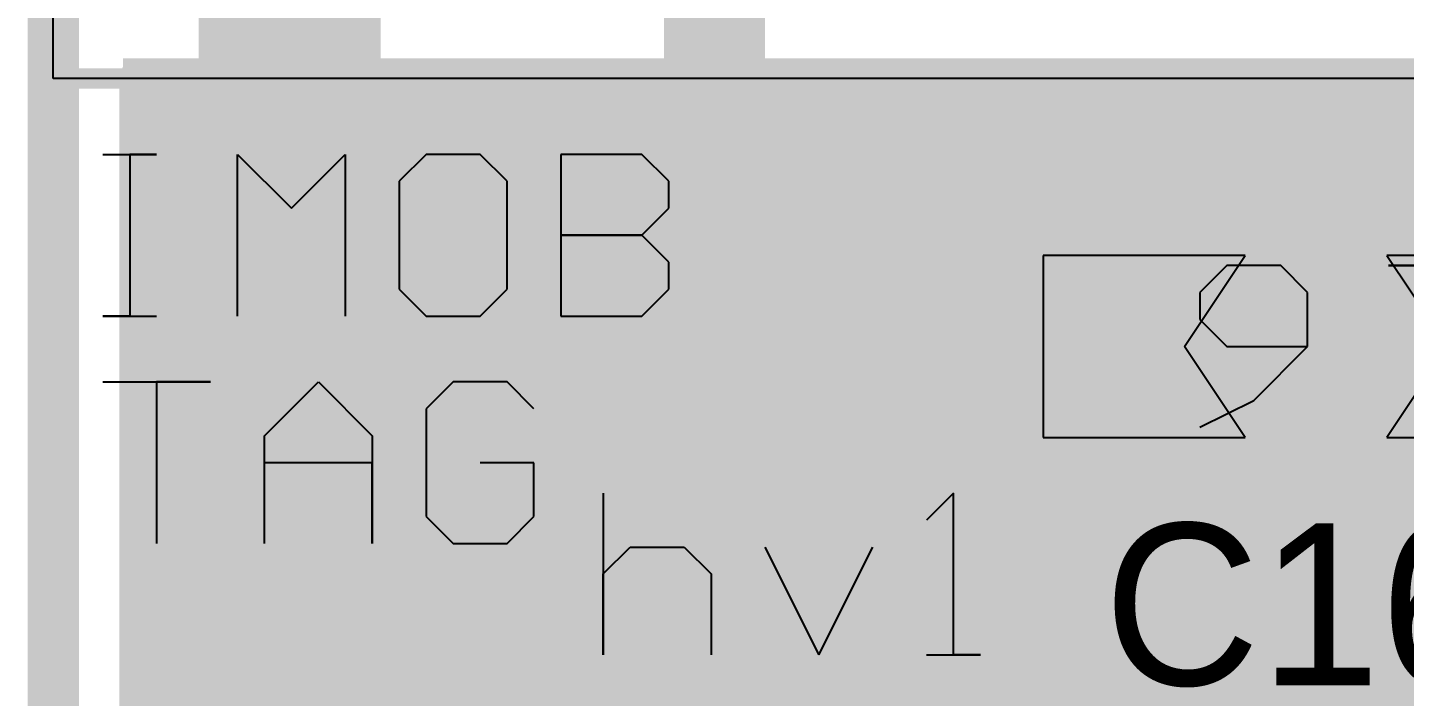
# Model space of a CAD drawing. Header units: millimetres. Extents: x 102.9 to 127.1, y 44.5 to 70.5.
# Drawn here: x 102.9 to 109.71, y 61.77 to 65.08 of the extents above; entities that cross this region are included whole.
import ezdxf

# ---------------------------------------------------------------- set-up
doc = ezdxf.new("R2010")
doc.units = ezdxf.units.MM
for name, color, linetype in [('BottomLayer', 5, 'Continuous'), ('BottomOverlay', 54, 'Continuous'), ('KeepOutLayer', 6, 'Continuous'), ('Mechanical3', 76, 'Continuous'), ('MultiLayer', 9, 'Continuous'), ('TopLayer', 1, 'Continuous'), ('TopOverlay', 2, 'Continuous'), ('TopPaste', 8, 'Continuous'), ('TopSolder', 216, 'Continuous'), ('ViaHoleLayer', 16, 'Continuous')]:
    doc.layers.add(name, color=color, linetype=linetype)

# ---------------------------------------------------------------- blocks, each defined once
blk = doc.blocks.new('3034_TR_B_12')
at = {"layer": 'BottomOverlay'}
for points, const_width in [([(10, -0.1, 1), (-10, -0.1, 1)], 0.2), ([(10.6365, -8.1, 1), (10.7635, -8.1, 1)], 0.127), ([(10.6365, -8.1, 1), (10.7635, -8.1, 1)], 0.127)]:
    blk.add_lwpolyline(points, format="xyb", close=True, dxfattribs=dict(at, const_width=const_width))
at = {"layer": 'BottomOverlay', "const_width": 0.254}
for points in [[(10.7, -3.1), (10.7, -8.1)], [(10.7, -8.1), (-10.7, -8.1)]]:
    blk.add_lwpolyline(points, dxfattribs=at)
blk = doc.blocks.new('A_______W_F__13')
at = {"layer": 'TopLayer'}
for points in [[(-2.55, 0.1), (-1.65, 0.1), (-2.55, 4.9), (-1.65, 4.9)], [(-0.25, -0.2), (0.25, -0.2), (-0.25, 4.9), (0.25, 4.9)], [(-2.55, -0.275), (-1.65, -0.275), (-2.55, 0.225), (-1.65, 0.225)], [(-0.25, -0.25), (0.25, -0.25), (-0.25, 0.25), (0.25, 0.25)]]:
    blk.add_solid(points, dxfattribs=at)
at = {"layer": 'TopOverlay', "const_width": 0.1}
for points in [[(-3.25, 0.375), (-3.25, 5.875)], [(-3.25, 0.375), (13.025, 0.375)]]:
    blk.add_lwpolyline(points, dxfattribs=at)
at = {"layer": 'TopOverlay', "const_width": 0.05}
blk.add_lwpolyline([(-3.275, 0.375, 1), (-3.225, 0.375, 1)], format="xyb", close=True, dxfattribs=at)
blk.add_lwpolyline([(-3.275, 0.375, 1), (-3.225, 0.375, 1)], format="xyb", close=True, dxfattribs=at)
blk = doc.blocks.new('CC0603_30')
at = {"layer": 'Mechanical3'}
for p, q in [((-1.2917, 0.3997), (-1.425, 0.2665)), ((-1.0251, 0.3997), (-1.2917, 0.3997)), ((-0.8918, 0.2665), (-1.0251, 0.3997)), ((-0.492, 0.3997), (-0.6253, 0.2665)), ((-0.492, -0.4), (-0.492, 0.3997)), ((0.5744, 0.3997), (0.3078, 0.2665)), ((-1.425, 0.2665), (-1.425, -0.2667)), ((0.3078, 0.2665), (0.0412, -0.0001)), ((0.0412, -0.0001), (0.0412, -0.2667)), ((0.4411, -0.0001), (0.0412, -0.0001)), ((0.5744, -0.1334), (0.4411, -0.0001)), ((0.5744, -0.2667), (0.5744, -0.1334)), ((-1.425, -0.2667), (-1.2917, -0.4)), ((-1.0251, -0.4), (-0.8918, -0.2667)), ((0.0412, -0.2667), (0.1745, -0.4)), ((0.4411, -0.4), (0.5744, -0.2667)), ((-1.2917, -0.4), (-1.0251, -0.4)), ((-0.6253, -0.4), (-0.3587, -0.4)), ((-0.3587, -0.4), (-0.492, -0.4)), ((0.1745, -0.4), (0.4411, -0.4))]:
    blk.add_line(p, q, dxfattribs=at)
at = {"layer": 'TopLayer'}
for points in [[(-1.35, -0.45), (-0.35, -0.45), (-1.35, 0.45), (-0.35, 0.45)], [(1.35, 0.45), (0.35, 0.45), (1.35, -0.45), (0.35, -0.45)]]:
    blk.add_solid(points, dxfattribs=at)
at = {"layer": 'TopOverlay', "const_width": 0.178}
for points in [[(-1.5329, -0.6469, -0.201181), (-1.5318, 0.6496)], [(1.5336, 0.6496, -0.201181), (1.5347, -0.6469)]]:
    blk.add_lwpolyline(points, format="xyb", dxfattribs=at)
at = {"layer": 'TopOverlay', "const_width": 0.089}
for points in [[(-1.5763, 0.6496, 1), (-1.4873, 0.6496, 1)], [(-1.5695, 0.65, 1), (-1.4805, 0.65, 1)], [(1.4805, 0.65, 1), (1.5695, 0.65, 1)], [(1.4891, 0.6496, 1), (1.5781, 0.6496, 1)], [(-1.5774, -0.6469, 1), (-1.4884, -0.6469, 1)], [(-1.5676, -0.6477, 1), (-1.4786, -0.6477, 1)], [(1.4804, -0.6477, 1), (1.5694, -0.6477, 1)], [(1.4902, -0.6469, 1), (1.5792, -0.6469, 1)]]:
    blk.add_lwpolyline(points, format="xyb", close=True, dxfattribs=at)
at = {"layer": 'TopOverlay', "const_width": 0.178}
for points in [[(1.525, 0.65), (-1.525, 0.65)], [(1.5249, -0.6477), (-1.5231, -0.6477)]]:
    blk.add_lwpolyline(points, dxfattribs=at)
at = {"layer": 'TopPaste'}
for p, q in [((-1.35, 0.45), (-1.35, -0.45)), ((-0.35, 0.45), (-1.35, 0.45)), ((-0.65, 0), (-0.35, 0.45)), ((1.35, 0.45), (0.35, 0.45)), ((0.35, 0.45), (0.65, 0)), ((1.35, -0.45), (1.35, 0.45)), ((-0.35, -0.45), (-0.65, 0)), ((0.65, 0), (0.35, -0.45)), ((-1.35, -0.45), (-0.35, -0.45)), ((0.35, -0.45), (1.35, -0.45))]:
    blk.add_line(p, q, dxfattribs=at)
at = {"layer": 'TopSolder'}
for points in [[(-1.4, -0.5), (-0.3, -0.5), (-1.4, 0.5), (-0.3, 0.5)], [(1.4, 0.5), (0.3, 0.5), (1.4, -0.5), (0.3, -0.5)]]:
    blk.add_solid(points, dxfattribs=at)

msp = doc.modelspace()

# ---------------------------------------------------------------- linework, layer by layer
at = {"layer": 'BottomLayer'}
for p, q in [((103.0301, 64.825), (103.0301, 70.35)), ((119.325, 64.825), (103.0301, 64.825))]:
    msp.add_line(p, q, dxfattribs=at)
at = {"layer": 'BottomLayer', "const_width": 0.2}
for points in [[(103.4571, 64.825), (119.325, 64.825)], [(103.4571, 57.5974), (103.4571, 64.825)], [(103.4571, 64.7999), (121.4713, 64.7999)], [(103.4571, 64.5999), (121.6713, 64.5999)], [(103.4571, 64.3999), (121.8732, 64.3999)], [(103.4571, 64.1999), (126.2697, 64.1999)], [(103.4571, 63.9999), (126.4697, 63.9999)], [(103.4571, 63.7999), (126.5464, 63.7999)], [(103.4571, 63.5999), (126.5464, 63.5999)], [(103.4571, 63.3999), (126.5464, 63.3999)], [(103.4571, 63.1999), (126.5464, 63.1999)], [(103.4571, 62.9999), (126.5464, 62.9999)], [(103.4571, 62.7999), (126.5464, 62.7999)], [(103.4571, 62.5999), (126.5464, 62.5999)], [(103.4571, 62.3999), (126.5464, 62.3999)], [(103.4571, 62.1999), (126.5464, 62.1999)], [(103.4571, 61.9999), (126.5464, 61.9999)], [(103.4571, 61.7999), (126.5464, 61.7999)]]:
    msp.add_lwpolyline(points, dxfattribs=at)
at = {"layer": 'BottomLayer'}
for points, const_width in [([(103.4071, 64.825, 1), (103.5071, 64.825, 1)], 0.1), ([(103.4071, 64.825, 1), (103.5071, 64.825, 1)], 0.1), ([(103.4071, 64.7999, 1), (103.5071, 64.7999, 1)], 0.1), ([(108.025, 64.5, 1), (108.325, 64.5, 1)], 0.3), ([(108.975, 64.5, 1), (109.275, 64.5, 1)], 0.3), ([(103.4071, 64.5999, 1), (103.5071, 64.5999, 1)], 0.1), ([(103.575, 64.45, 1), (103.875, 64.45, 1)], 0.3), ([(104.45, 64.45, 1), (104.75, 64.45, 1)], 0.3), ([(105.325, 64.45, 1), (105.625, 64.45, 1)], 0.3), ([(106.975, 64.325, 1), (107.275, 64.325, 1)], 0.3), ([(103.4071, 64.3999, 1), (103.5071, 64.3999, 1)], 0.1), ([(103.4071, 64.1999, 1), (103.5071, 64.1999, 1)], 0.1), ([(103.4071, 63.9999, 1), (103.5071, 63.9999, 1)], 0.1), ([(105.325, 63.75, 1), (105.625, 63.75, 1)], 0.3), ([(103.4071, 63.7999, 1), (103.5071, 63.7999, 1)], 0.1), ([(103.4071, 63.5999, 1), (103.5071, 63.5999, 1)], 0.1), ([(103.4071, 63.3999, 1), (103.5071, 63.3999, 1)], 0.1), ([(105.725, 63.175, 1), (106.025, 63.175, 1)], 0.3), ([(103.675, 63.1119, 1), (103.975, 63.1119, 1)], 0.3), ([(103.4071, 63.1999, 1), (103.5071, 63.1999, 1)], 0.1), ([(103.4071, 62.9999, 1), (103.5071, 62.9999, 1)], 0.1), ([(106.3, 62.75, 1), (106.6, 62.75, 1)], 0.3), ([(107, 62.7, 1), (107.3, 62.7, 1)], 0.3), ([(103.4071, 62.7999, 1), (103.5071, 62.7999, 1)], 0.1), ([(107.775, 62.5, 1), (108.075, 62.5, 1)], 0.3), ([(108.525, 62.525, 1), (108.825, 62.525, 1)], 0.3), ([(109.225, 62.525, 1), (109.525, 62.525, 1)], 0.3), ([(103.4071, 62.5999, 1), (103.5071, 62.5999, 1)], 0.1), ([(105.2, 62.3, 1), (105.5, 62.3, 1)], 0.3), ([(103.4071, 62.3999, 1), (103.5071, 62.3999, 1)], 0.1), ([(103.4071, 62.1999, 1), (103.5071, 62.1999, 1)], 0.1), ([(103.4071, 61.9999, 1), (103.5071, 61.9999, 1)], 0.1), ([(103.4071, 61.7999, 1), (103.5071, 61.7999, 1)], 0.1)]:
    msp.add_lwpolyline(points, format="xyb", close=True, dxfattribs=dict(at, const_width=const_width))
at = {"layer": 'BottomOverlay', "const_width": 6.9}
msp.add_lwpolyline([(121.475, 54.8, 1), (108.475, 54.8, 1)], format="xyb", close=True, dxfattribs=at)
at = {"layer": 'KeepOutLayer', "const_width": 0.254}
msp.add_lwpolyline([(103.0301, 47.3699), (103.0301, 70.35)], dxfattribs=at)
at = {"layer": 'MultiLayer', "const_width": 0.3}
for points in [[(108.025, 64.5, 1), (108.325, 64.5, 1)], [(108.975, 64.5, 1), (109.275, 64.5, 1)], [(103.575, 64.45, 1), (103.875, 64.45, 1)], [(104.45, 64.45, 1), (104.75, 64.45, 1)], [(105.325, 64.45, 1), (105.625, 64.45, 1)], [(106.975, 64.325, 1), (107.275, 64.325, 1)], [(105.325, 63.75, 1), (105.625, 63.75, 1)], [(105.725, 63.175, 1), (106.025, 63.175, 1)], [(103.675, 63.1119, 1), (103.975, 63.1119, 1)], [(106.3, 62.75, 1), (106.6, 62.75, 1)], [(107, 62.7, 1), (107.3, 62.7, 1)], [(107.775, 62.5, 1), (108.075, 62.5, 1)], [(108.525, 62.525, 1), (108.825, 62.525, 1)], [(109.225, 62.525, 1), (109.525, 62.525, 1)], [(105.2, 62.3, 1), (105.5, 62.3, 1)]]:
    msp.add_lwpolyline(points, format="xyb", close=True, dxfattribs=at)
at = {"layer": 'TopLayer'}
for p, q in [((103.0301, 64.825), (103.0301, 70.35)), ((119.325, 64.825), (103.0301, 64.825))]:
    msp.add_line(p, q, dxfattribs=at)
for points, const_width in [([(104.95, 64.825), (105.75, 64.825)], 0.2), ([(104.95, 63.875), (104.95, 64.825)], 0.2), ([(104.95, 64.25), (104.95, 64.825)], 0.2), ([(104.95, 64.7999), (105.75, 64.7999)], 0.2), ([(105.75, 64.45), (105.75, 64.825)], 0.2), ([(105.75, 63.95), (105.75, 64.825)], 0.2), ([(106.85, 64.825), (119.325, 64.825)], 0.2), ([(106.85, 64.45), (106.85, 64.825)], 0.2), ([(106.85, 64.45), (106.85, 64.825)], 0.2), ([(106.85, 64.7999), (120.2344, 64.7999)], 0.2), ([(104.95, 64.5999), (105.75, 64.5999)], 0.2), ([(106.3, 63.9), (106.3, 64.45)], 0.5), ([(106.85, 64.5999), (120.4344, 64.5999)], 0.2), ([(104.95, 64.3999), (105.75, 64.3999)], 0.2), ([(105.75, 63.95), (105.75, 64.45)], 0.2), ([(105.75, 63.95), (105.75, 64.45)], 0.2), ([(106.85, 64.1278), (106.85, 64.45)], 0.2), ([(106.85, 64.1278), (106.85, 64.45)], 0.2), ([(106.85, 64.1278), (106.85, 64.45)], 0.2), ([(106.85, 64.3999), (120.6344, 64.3999)], 0.2), ([(107.625, 64.25), (109.225, 64.25)], 0.2), ([(107.625, 64.05), (107.625, 64.25)], 0.2), ([(109.225, 62.75), (109.225, 64.25)], 0.2), ([(109.325, 64.25), (110.925, 64.25)], 0.2), ([(109.325, 62.75), (109.325, 64.25)], 0.2), ([(104.95, 64.1999), (105.75, 64.1999)], 0.2), ([(106.85, 64.1999), (107.625, 64.1999)], 0.2), ([(109.225, 64.1999), (109.325, 64.1999)], 0.2), ([(106.85, 64.1278), (106.9278, 64.05)], 0.2), ([(106.3, 63.9), (106.7, 63.5)], 0.5), ([(106.9278, 64.05), (107.625, 64.05)], 0.2), ([(104.95, 63.9999), (105.75, 63.9999)], 0.2), ([(109.225, 63.9999), (109.325, 63.9999)], 0.2), ([(103.4571, 63.875), (104.95, 63.875)], 0.2), ([(103.4571, 61.332), (103.4571, 63.875)], 0.2), ([(103.4571, 63.7999), (105.7592, 63.7999)], 0.2), ([(109.225, 63.7999), (109.325, 63.7999)], 0.2), ([(106.7, 63.5), (108.425, 63.5)], 0.5), ([(103.4571, 63.5999), (105.8391, 63.5999)], 0.2), ([(109.225, 63.5999), (109.325, 63.5999)], 0.2), ([(105.9119, 63.5102), (106.3102, 63.1119)], 0.2), ([(103.4571, 63.3999), (106.0223, 63.3999)], 0.2), ([(109.225, 63.3999), (109.325, 63.3999)], 0.2), ([(103.4571, 63.1999), (106.2223, 63.1999)], 0.2), ([(109.225, 63.1999), (109.325, 63.1999)], 0.2), ([(103.4571, 62.9999), (106.4711, 62.9999)], 0.2), ([(109.225, 62.9999), (109.325, 62.9999)], 0.2), ([(106.7, 62.95), (107.625, 62.95)], 0.2), ([(107.625, 62.75), (107.625, 62.95)], 0.2), ([(103.4571, 62.7999), (107.625, 62.7999)], 0.2), ([(109.225, 62.7999), (109.325, 62.7999)], 0.2), ([(107.625, 62.75), (109.225, 62.75)], 0.2), ([(109.325, 62.75), (110.925, 62.75)], 0.2), ([(103.4571, 62.5999), (113.05, 62.5999)], 0.2), ([(103.4571, 62.3999), (113.05, 62.3999)], 0.2), ([(103.4571, 62.1999), (113.05, 62.1999)], 0.2), ([(103.4571, 61.9999), (113.05, 61.9999)], 0.2), ([(103.4571, 61.7999), (103.8444, 61.7999)], 0.2), ([(105.0056, 61.7999), (106.3944, 61.7999)], 0.2), ([(107.5556, 61.7999), (108.9444, 61.7999)], 0.2)]:
    msp.add_lwpolyline(points, dxfattribs=dict(at, const_width=const_width))
for points, const_width in [([(104.9, 64.825, 1), (105, 64.825, 1)], 0.1), ([(104.9, 64.825, 1), (105, 64.825, 1)], 0.1), ([(104.9, 64.825, 1), (105, 64.825, 1)], 0.1), ([(104.9, 64.7999, 1), (105, 64.7999, 1)], 0.1), ([(105.7, 64.825, 1), (105.8, 64.825, 1)], 0.1), ([(105.7, 64.825, 1), (105.8, 64.825, 1)], 0.1), ([(105.7, 64.825, 1), (105.8, 64.825, 1)], 0.1), ([(105.7, 64.7999, 1), (105.8, 64.7999, 1)], 0.1), ([(106.8, 64.825, 1), (106.9, 64.825, 1)], 0.1), ([(106.8, 64.825, 1), (106.9, 64.825, 1)], 0.1), ([(106.8, 64.825, 1), (106.9, 64.825, 1)], 0.1), ([(106.8, 64.7999, 1), (106.9, 64.7999, 1)], 0.1), ([(108.025, 64.5, 1), (108.325, 64.5, 1)], 0.3), ([(108.975, 64.5, 1), (109.275, 64.5, 1)], 0.3), ([(103.575, 64.45, 1), (103.875, 64.45, 1)], 0.3), ([(104.45, 64.45, 1), (104.75, 64.45, 1)], 0.3), ([(104.9, 64.5999, 1), (105, 64.5999, 1)], 0.1), ([(105.325, 64.45, 1), (105.625, 64.45, 1)], 0.3), ([(105.7, 64.5999, 1), (105.8, 64.5999, 1)], 0.1), ([(106.175, 64.45, 1), (106.425, 64.45, 1)], 0.25), ([(106.8, 64.5999, 1), (106.9, 64.5999, 1)], 0.1), ([(106.975, 64.325, 1), (107.275, 64.325, 1)], 0.3), ([(104.9, 64.3999, 1), (105, 64.3999, 1)], 0.1), ([(105.7, 64.45, 1), (105.8, 64.45, 1)], 0.1), ([(105.7, 64.45, 1), (105.8, 64.45, 1)], 0.1), ([(105.7, 64.45, 1), (105.8, 64.45, 1)], 0.1), ([(105.7, 64.3999, 1), (105.8, 64.3999, 1)], 0.1), ([(106.8, 64.45, 1), (106.9, 64.45, 1)], 0.1), ([(106.8, 64.45, 1), (106.9, 64.45, 1)], 0.1), ([(106.8, 64.45, 1), (106.9, 64.45, 1)], 0.1), ([(106.8, 64.45, 1), (106.9, 64.45, 1)], 0.1), ([(106.8, 64.45, 1), (106.9, 64.45, 1)], 0.1), ([(106.8, 64.3999, 1), (106.9, 64.3999, 1)], 0.1), ([(104.9, 64.25, 1), (105, 64.25, 1)], 0.1), ([(107.575, 64.25, 1), (107.675, 64.25, 1)], 0.1), ([(107.575, 64.25, 1), (107.675, 64.25, 1)], 0.1), ([(109.175, 64.25, 1), (109.275, 64.25, 1)], 0.1), ([(109.175, 64.25, 1), (109.275, 64.25, 1)], 0.1), ([(109.275, 64.25, 1), (109.375, 64.25, 1)], 0.1), ([(109.275, 64.25, 1), (109.375, 64.25, 1)], 0.1), ([(104.9, 64.1999, 1), (105, 64.1999, 1)], 0.1), ([(105.7, 64.1999, 1), (105.8, 64.1999, 1)], 0.1), ([(106.8, 64.1999, 1), (106.9, 64.1999, 1)], 0.1), ([(107.575, 64.1999, 1), (107.675, 64.1999, 1)], 0.1), ([(109.175, 64.1999, 1), (109.275, 64.1999, 1)], 0.1), ([(109.275, 64.1999, 1), (109.375, 64.1999, 1)], 0.1), ([(106.8, 64.1278, 1), (106.9, 64.1278, 1)], 0.1), ([(106.8, 64.1278, 1), (106.9, 64.1278, 1)], 0.1), ([(106.8, 64.1278, 1), (106.9, 64.1278, 1)], 0.1), ([(106.8, 64.1278, 1), (106.9, 64.1278, 1)], 0.1), ([(106.175, 63.9, 1), (106.425, 63.9, 1)], 0.25), ([(106.175, 63.9, 1), (106.425, 63.9, 1)], 0.25), ([(106.8778, 64.05, 1), (106.9778, 64.05, 1)], 0.1), ([(106.8778, 64.05, 1), (106.9778, 64.05, 1)], 0.1), ([(107.575, 64.05, 1), (107.675, 64.05, 1)], 0.1), ([(107.575, 64.05, 1), (107.675, 64.05, 1)], 0.1), ([(104.9, 63.9999, 1), (105, 63.9999, 1)], 0.1), ([(105.7, 63.9999, 1), (105.8, 63.9999, 1)], 0.1), ([(109.175, 63.9999, 1), (109.275, 63.9999, 1)], 0.1), ([(109.275, 63.9999, 1), (109.375, 63.9999, 1)], 0.1), ([(105.325, 63.75, 1), (105.625, 63.75, 1)], 0.3), ([(105.7, 63.95, 1), (105.8, 63.95, 1)], 0.1), ([(105.7, 63.95, 1), (105.8, 63.95, 1)], 0.1), ([(105.7, 63.95, 1), (105.8, 63.95, 1)], 0.1), ([(103.4071, 63.875, 1), (103.5071, 63.875, 1)], 0.1), ([(103.4071, 63.875, 1), (103.5071, 63.875, 1)], 0.1), ([(104.9, 63.875, 1), (105, 63.875, 1)], 0.1), ([(104.9, 63.875, 1), (105, 63.875, 1)], 0.1), ([(105.7, 63.9, 1), (105.8, 63.9, 1)], 0.1), ([(105.7, 63.9, 1), (105.8, 63.9, 1)], 0.1), ([(103.4071, 63.7999, 1), (103.5071, 63.7999, 1)], 0.1), ([(105.7092, 63.7999, 1), (105.8092, 63.7999, 1)], 0.1), ([(109.175, 63.7999, 1), (109.275, 63.7999, 1)], 0.1), ([(109.275, 63.7999, 1), (109.375, 63.7999, 1)], 0.1), ([(106.575, 63.5, 1), (106.825, 63.5, 1)], 0.25), ([(106.575, 63.5, 1), (106.825, 63.5, 1)], 0.25), ([(108.3, 63.5, 1), (108.55, 63.5, 1)], 0.25), ([(103.4071, 63.5999, 1), (103.5071, 63.5999, 1)], 0.1), ([(105.7891, 63.5999, 1), (105.8891, 63.5999, 1)], 0.1), ([(109.175, 63.5999, 1), (109.275, 63.5999, 1)], 0.1), ([(109.275, 63.5999, 1), (109.375, 63.5999, 1)], 0.1), ([(105.8611, 63.5111, 1), (105.9611, 63.5111, 1)], 0.1), ([(105.8619, 63.5102, 1), (105.9619, 63.5102, 1)], 0.1), ([(105.8619, 63.5102, 1), (105.9619, 63.5102, 1)], 0.1), ([(103.4071, 63.3999, 1), (103.5071, 63.3999, 1)], 0.1), ([(105.725, 63.175, 1), (106.025, 63.175, 1)], 0.3), ([(105.9723, 63.3999, 1), (106.0723, 63.3999, 1)], 0.1), ([(109.175, 63.3999, 1), (109.275, 63.3999, 1)], 0.1), ([(109.275, 63.3999, 1), (109.375, 63.3999, 1)], 0.1), ([(103.675, 63.1119, 1), (103.975, 63.1119, 1)], 0.3), ([(103.4071, 63.1999, 1), (103.5071, 63.1999, 1)], 0.1), ([(106.1723, 63.1999, 1), (106.2723, 63.1999, 1)], 0.1), ([(109.175, 63.1999, 1), (109.275, 63.1999, 1)], 0.1), ([(109.275, 63.1999, 1), (109.375, 63.1999, 1)], 0.1), ([(106.2602, 63.1119, 1), (106.3602, 63.1119, 1)], 0.1), ([(106.2602, 63.1119, 1), (106.3602, 63.1119, 1)], 0.1), ([(106.2611, 63.1111, 1), (106.3611, 63.1111, 1)], 0.1), ([(103.4071, 62.9999, 1), (103.5071, 62.9999, 1)], 0.1), ([(106.4211, 62.9999, 1), (106.5211, 62.9999, 1)], 0.1), ([(109.175, 62.9999, 1), (109.275, 62.9999, 1)], 0.1), ([(109.275, 62.9999, 1), (109.375, 62.9999, 1)], 0.1), ([(106.3, 62.75, 1), (106.6, 62.75, 1)], 0.3), ([(106.65, 62.95, 1), (106.75, 62.95, 1)], 0.1), ([(106.65, 62.95, 1), (106.75, 62.95, 1)], 0.1), ([(106.65, 62.95, 1), (106.75, 62.95, 1)], 0.1), ([(107, 62.7, 1), (107.3, 62.7, 1)], 0.3), ([(107.575, 62.95, 1), (107.675, 62.95, 1)], 0.1), ([(107.575, 62.95, 1), (107.675, 62.95, 1)], 0.1), ([(103.4071, 62.7999, 1), (103.5071, 62.7999, 1)], 0.1), ([(107.575, 62.7999, 1), (107.675, 62.7999, 1)], 0.1), ([(109.175, 62.7999, 1), (109.275, 62.7999, 1)], 0.1), ([(109.275, 62.7999, 1), (109.375, 62.7999, 1)], 0.1), ([(107.575, 62.75, 1), (107.675, 62.75, 1)], 0.1), ([(107.575, 62.75, 1), (107.675, 62.75, 1)], 0.1), ([(107.775, 62.5, 1), (108.075, 62.5, 1)], 0.3), ([(108.525, 62.525, 1), (108.825, 62.525, 1)], 0.3), ([(109.225, 62.525, 1), (109.525, 62.525, 1)], 0.3), ([(109.175, 62.75, 1), (109.275, 62.75, 1)], 0.1), ([(109.175, 62.75, 1), (109.275, 62.75, 1)], 0.1), ([(109.275, 62.75, 1), (109.375, 62.75, 1)], 0.1), ([(109.275, 62.75, 1), (109.375, 62.75, 1)], 0.1), ([(103.4071, 62.5999, 1), (103.5071, 62.5999, 1)], 0.1), ([(105.2, 62.3, 1), (105.5, 62.3, 1)], 0.3), ([(103.4071, 62.3999, 1), (103.5071, 62.3999, 1)], 0.1), ([(103.4071, 62.1999, 1), (103.5071, 62.1999, 1)], 0.1), ([(103.4071, 61.9999, 1), (103.5071, 61.9999, 1)], 0.1), ([(103.4071, 61.7999, 1), (103.5071, 61.7999, 1)], 0.1), ([(103.7944, 61.7999, 1), (103.8944, 61.7999, 1)], 0.1), ([(104.9556, 61.7999, 1), (105.0556, 61.7999, 1)], 0.1), ([(106.3444, 61.7999, 1), (106.4444, 61.7999, 1)], 0.1), ([(107.5056, 61.7999, 1), (107.6056, 61.7999, 1)], 0.1), ([(108.8944, 61.7999, 1), (108.9944, 61.7999, 1)], 0.1)]:
    msp.add_lwpolyline(points, format="xyb", close=True, dxfattribs=dict(at, const_width=const_width))
at = {"layer": 'TopLayer', "const_width": 0.2}
for points in [[(105.9111, 63.5111, -0.198912), (105.75, 63.9)], [(105.9119, 63.5102, -0.199481), (105.75, 63.9)], [(106.7, 62.95, -0.199481), (106.3102, 63.1119)], [(106.7, 62.95, -0.198912), (106.3111, 63.1111)], [(103.4571, 61.332, -0.818462), (105.475, 60.925)], [(106.026, 60.4756, -1.249804), (108.025, 60.925)], [(108.5058, 61.1773, -0.885484), (110.575, 60.925)]]:
    msp.add_lwpolyline(points, format="xyb", dxfattribs=at)
at = {"layer": 'TopLayer'}
msp.add_solid([(103.375, 63.875), (105.2, 63.875), (103.375, 64.925), (105.2, 64.925)], dxfattribs=at)
at = {"layer": 'TopOverlay'}
for p, q in [((103.275, 64.4497), (103.5416, 64.4497)), ((103.5416, 64.4497), (103.4083, 64.4497)), ((103.4083, 64.4497), (103.4083, 63.65)), ((103.9415, 63.65), (103.9415, 64.4497)), ((103.9415, 64.4497), (104.208, 64.1832)), ((104.208, 64.1832), (104.4746, 64.4497)), ((104.4746, 64.4497), (104.4746, 63.65)), ((104.8745, 64.4497), (104.7412, 64.3165)), ((105.1411, 64.4497), (104.8745, 64.4497)), ((105.2744, 64.3165), (105.1411, 64.4497)), ((105.5409, 64.4497), (105.5409, 63.65)), ((105.9408, 64.4497), (105.5409, 64.4497)), ((106.0741, 64.3165), (105.9408, 64.4497)), ((104.7412, 64.3165), (104.7412, 63.7833)), ((105.2744, 63.7833), (105.2744, 64.3165)), ((106.0741, 64.1832), (106.0741, 64.3165)), ((105.9408, 64.0499), (106.0741, 64.1832)), ((105.9408, 64.0499), (105.5409, 64.0499)), ((105.5409, 64.0499), (105.9408, 64.0499)), ((106.0741, 63.9166), (105.9408, 64.0499)), ((106.0741, 63.7833), (106.0741, 63.9166)), ((104.7412, 63.7833), (104.8745, 63.65)), ((105.1411, 63.65), (105.2744, 63.7833)), ((105.9408, 63.65), (106.0741, 63.7833)), ((103.4083, 63.65), (103.275, 63.65)), ((103.275, 63.65), (103.5416, 63.65)), ((104.8745, 63.65), (105.1411, 63.65)), ((105.5409, 63.65), (105.9408, 63.65)), ((103.275, 63.3247), (103.8082, 63.3247)), ((103.8082, 63.3247), (103.5416, 63.3247)), ((103.5416, 63.3247), (103.5416, 62.525)), ((104.0747, 63.0582), (104.3413, 63.3247)), ((104.3413, 63.3247), (104.6079, 63.0582)), ((105.0078, 63.3247), (104.8745, 63.1915)), ((105.2744, 63.3247), (105.0078, 63.3247)), ((105.4076, 63.1915), (105.2744, 63.3247)), ((104.8745, 63.1915), (104.8745, 62.6583)), ((104.0747, 62.525), (104.0747, 63.0582)), ((104.6079, 63.0582), (104.6079, 62.525)), ((104.6079, 62.9249), (104.0747, 62.9249)), ((104.6079, 62.525), (104.6079, 62.9249)), ((105.4076, 62.9249), (105.1411, 62.9249)), ((105.4076, 62.6583), (105.4076, 62.9249)), ((105.75, 62.7747), (105.75, 61.975)), ((107.4828, 62.7747), (107.3495, 62.6415)), ((107.4828, 61.975), (107.4828, 62.7747)), ((104.8745, 62.6583), (105.0078, 62.525)), ((105.2744, 62.525), (105.4076, 62.6583)), ((105.0078, 62.525), (105.2744, 62.525)), ((105.75, 62.3749), (105.8833, 62.5082)), ((105.8833, 62.5082), (106.1499, 62.5082)), ((106.1499, 62.5082), (106.2832, 62.3749)), ((106.5497, 62.5082), (106.8163, 61.975)), ((106.8163, 61.975), (107.0829, 62.5082)), ((105.75, 61.975), (105.75, 62.3749)), ((106.2832, 62.3749), (106.2832, 61.975)), ((107.3495, 61.975), (107.6161, 61.975)), ((107.6161, 61.975), (107.4828, 61.975))]:
    msp.add_line(p, q, dxfattribs=at)
at = {"layer": 'ViaHoleLayer', "const_width": 0.15}
for points in [[(108.1, 64.5, 1), (108.25, 64.5, 1)], [(109.05, 64.5, 1), (109.2, 64.5, 1)], [(103.65, 64.45, 1), (103.8, 64.45, 1)], [(104.525, 64.45, 1), (104.675, 64.45, 1)], [(105.4, 64.45, 1), (105.55, 64.45, 1)], [(107.05, 64.325, 1), (107.2, 64.325, 1)], [(105.4, 63.75, 1), (105.55, 63.75, 1)], [(103.75, 63.1119, 1), (103.9, 63.1119, 1)], [(105.8, 63.175, 1), (105.95, 63.175, 1)], [(106.375, 62.75, 1), (106.525, 62.75, 1)], [(107.075, 62.7, 1), (107.225, 62.7, 1)], [(107.85, 62.5, 1), (108, 62.5, 1)], [(108.6, 62.525, 1), (108.75, 62.525, 1)], [(109.3, 62.525, 1), (109.45, 62.525, 1)], [(105.275, 62.3, 1), (105.425, 62.3, 1)]]:
    msp.add_lwpolyline(points, format="xyb", close=True, dxfattribs=at)

# ---------------------------------------------------------------- block references
for name, p, rotation in [('A_______W_F__13', (106.3, 64.45), 360), ('3034_TR_B_12', (115, 54.7), 180), ('CC0603_30', (109.275, 63.5), 180)]:
    msp.add_blockref(name, p, dxfattribs=dict(rotation=rotation))

# ---------------------------------------------------------------- texts
at = {"layer": 'TopOverlay'}
msp.add_text('C16', height=0.8, dxfattribs=at).set_placement((108.225, 61.825))

doc.saveas('drawing.dxf')
